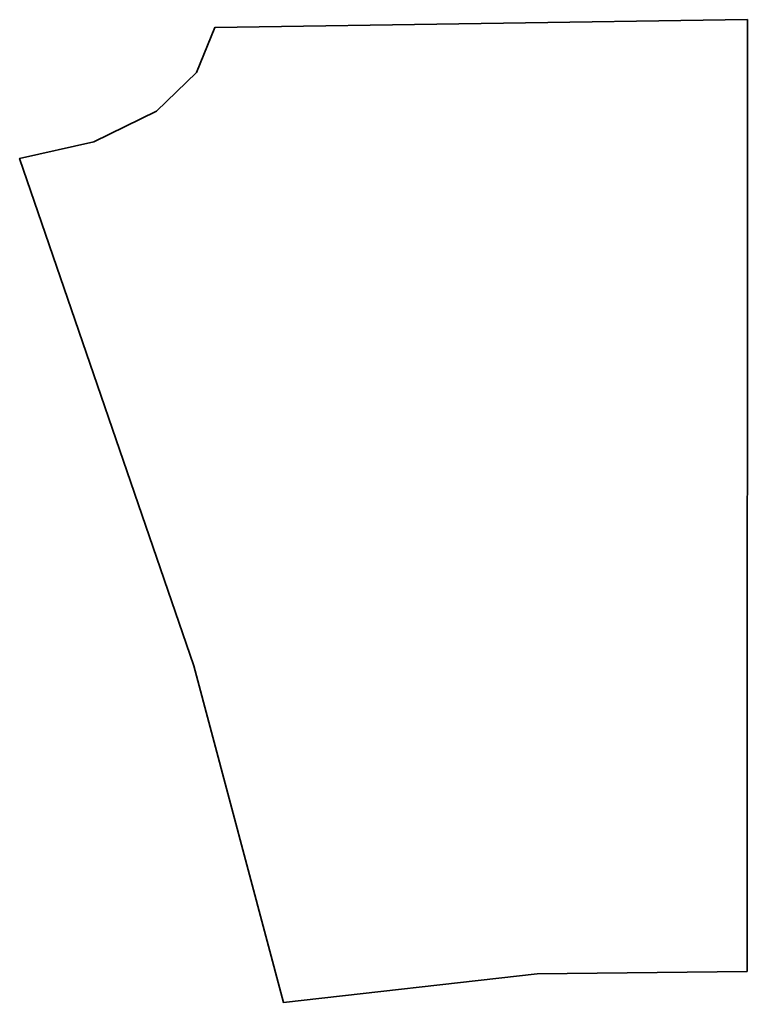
# Model space of a CAD drawing. Extents: x 0 to 3340, y -4511 to 0.
import ezdxf

# ---------------------------------------------------------------- set-up
doc = ezdxf.new("R2010")
doc.units = 0
doc.linetypes.add('Solid', pattern=[0])

msp = doc.modelspace()

# ---------------------------------------------------------------- linework, layer by layer
at = {"color": 0, "linetype": 'Solid', "lineweight": 35}
msp.add_lwpolyline([(799, -2966), (0, -637), (340, -561), (628, -420), (811, -242), (896, -36), (3340, 0), (3339, -4369), (2375, -4380), (1211, -4511), (799, -2966)], close=True, dxfattribs=at)

doc.saveas('drawing.dxf')
